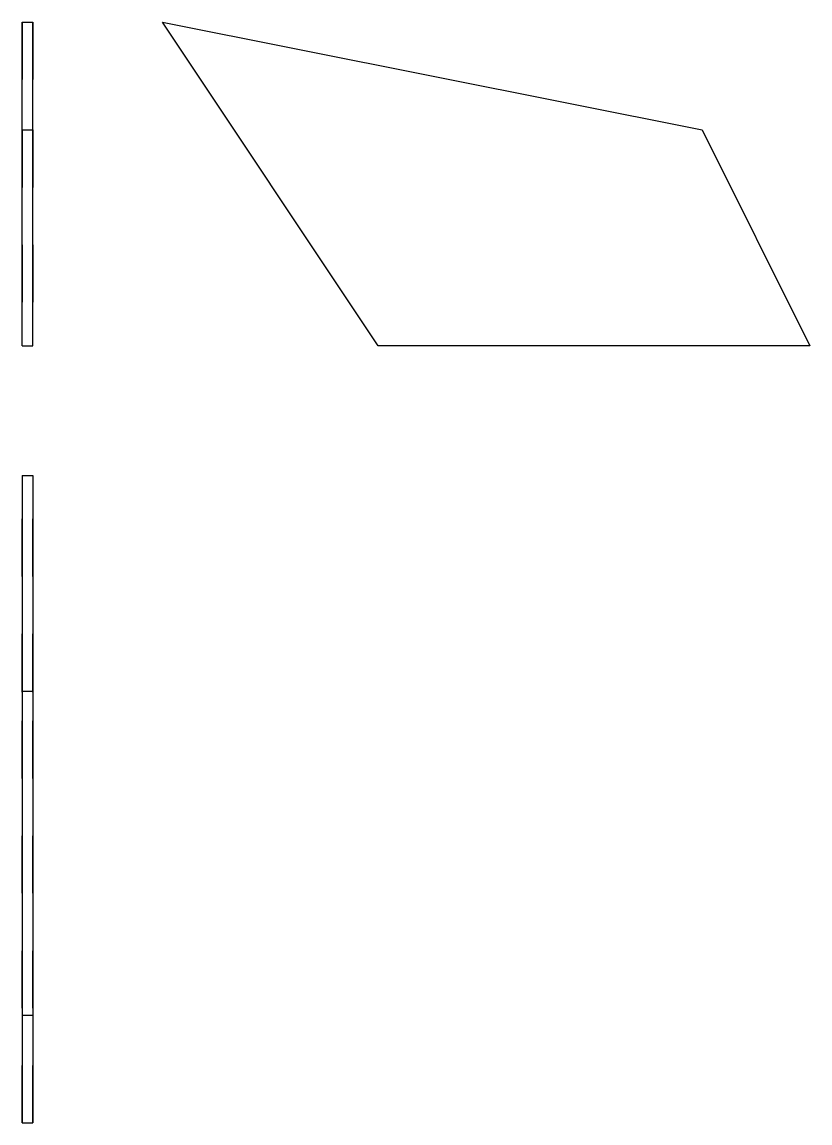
# Model space of a CAD drawing. Extents: x 0 to 1.37, y 0 to 1.92.
import ezdxf

# ---------------------------------------------------------------- set-up
doc = ezdxf.new("R2010")
doc.units = 0
doc.linetypes.add('HIDDEN', pattern=[0.056388, 0.037611, -0.018777])
for name, color, linetype in [('FRONT', 7, 'CONTINUOUS'), ('FRONT_HID', 7, 'HIDDEN'), ('LEFT', 7, 'CONTINUOUS'), ('TOP', 7, 'CONTINUOUS'), ('TOP_HID', 7, 'HIDDEN')]:
    doc.layers.add(name, color=color, linetype=linetype)

msp = doc.modelspace()

# ---------------------------------------------------------------- linework, layer by layer
at = {"layer": 'FRONT'}
for p, q in [((0, 1.917178), (0.018796, 1.917178)), ((0, 1.353302), (0, 1.917178)), ((0.018796, 1.353302), (0.018796, 1.917178)), ((0, 1.353302), (0.018796, 1.353302))]:
    msp.add_line(p, q, dxfattribs=at)
at = {"layer": 'FRONT_HID', "linetype": 'HIDDEN'}
for p, q in [((0, 1.917178), (0, 1.729219)), ((0.018796, 1.917178), (0.018796, 1.729219)), ((0, 1.729219), (0.018796, 1.729219)), ((0, 1.729219), (0, 1.353302)), ((0.018796, 1.729219), (0.018796, 1.353302))]:
    msp.add_line(p, q, dxfattribs=at)
at = {"layer": 'LEFT'}
for p, q in [((0.620263, 1.353302), (0.244346, 1.917178)), ((0.244346, 1.917178), (1.184139, 1.729219)), ((1.184139, 1.729219), (1.372098, 1.353302)), ((0.622098, 1.353302), (0.620263, 1.353302)), ((1.372098, 1.353302), (0.622098, 1.353302))]:
    msp.add_line(p, q, dxfattribs=at)
at = {"layer": 'TOP'}
for p, q in [((0, 1.127752), (0.018796, 1.127752)), ((0, 1.127752), (0, 0.187959)), ((0.018796, 1.127752), (0.018796, 0.187959)), ((0, 0.187959), (0.018796, 0.187959)), ((0, 0.187959), (0, 0)), ((0.018796, 0.187959), (0.018796, 0)), ((0, 0), (0.018796, 0))]:
    msp.add_line(p, q, dxfattribs=at)
at = {"layer": 'TOP_HID', "linetype": 'HIDDEN'}
for p, q in [((0, 0.751834), (0, 1.127752)), ((0.018796, 0.751834), (0.018796, 1.127752)), ((0, 0.751834), (0.018796, 0.751834)), ((0, 0.75), (0, 0.751834)), ((0, 0), (0, 0.75)), ((0.018796, 0.75), (0.018796, 0.751834)), ((0.018796, 0), (0.018796, 0.75))]:
    msp.add_line(p, q, dxfattribs=at)

doc.saveas('drawing.dxf')
